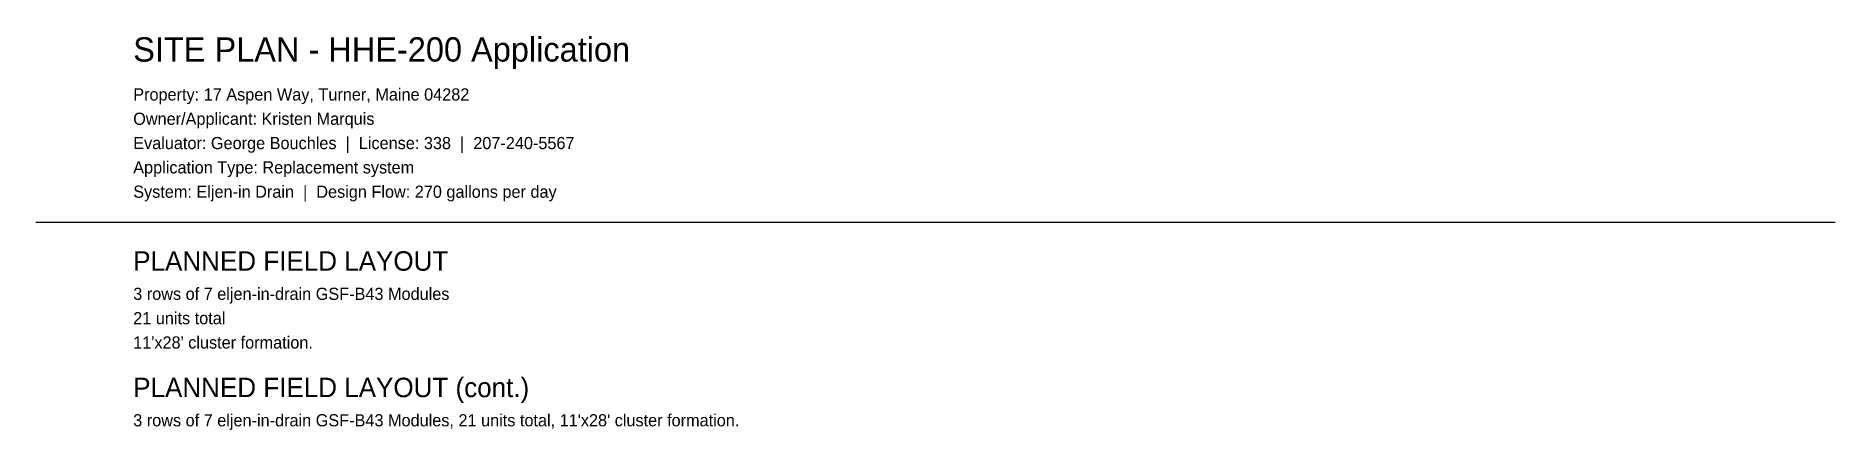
# Model space of a CAD drawing. Header units: metres. Extents: x 30 to 400, y 24 to 105.
import ezdxf

# ---------------------------------------------------------------- set-up
doc = ezdxf.new("R2010")
doc.units = ezdxf.units.M

msp = doc.modelspace()

# ---------------------------------------------------------------- linework, layer by layer
at = {"color": 2}
msp.add_line((30, 67), (400, 67), dxfattribs=at)

# ---------------------------------------------------------------- texts
at = {"color": 4}
for s, height, p in [('SITE PLAN - HHE-200 Application', 5, (50, 100)), ('PLANNED FIELD LAYOUT', 4, (50, 57)), ('PLANNED FIELD LAYOUT (cont.)', 4, (50, 31))]:
    msp.add_text(s, height=height, dxfattribs=at).set_placement(p)
at = {"color": 7}
for s, p in [('Property: 17 Aspen Way, Turner, Maine 04282', (50, 92)), ('Owner/Applicant: Kristen Marquis', (50, 87)), ('Evaluator: George Bouchles  |  License: 338  |  207-240-5567', (50, 82)), ('Application Type: Replacement system', (50, 77)), ('System: Eljen-in Drain  |  Design Flow: 270 gallons per day', (50, 72)), ('3 rows of 7 eljen-in-drain GSF-B43 Modules', (50, 51)), ('21 units total', (50, 46)), ("11'x28' cluster formation.", (50, 41)), ("3 rows of 7 eljen-in-drain GSF-B43 Modules, 21 units total, 11'x28' cluster formation.", (50, 25))]:
    msp.add_text(s, height=2.5, dxfattribs=at).set_placement(p)

doc.saveas('drawing.dxf')
